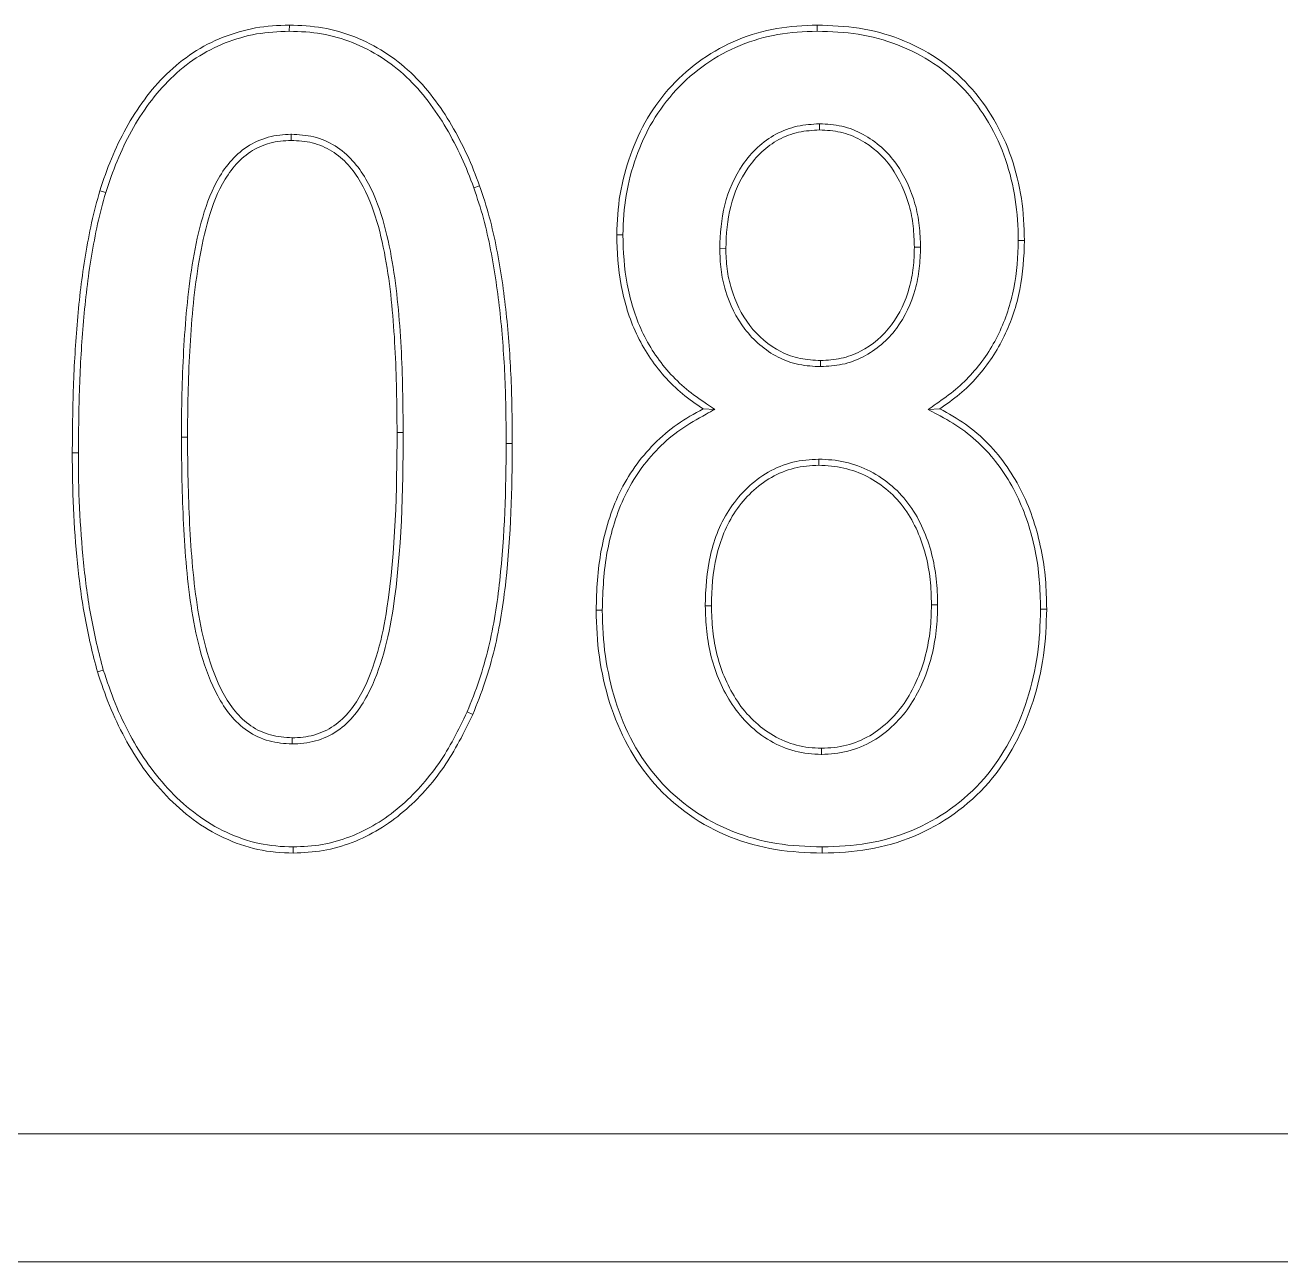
# Model space of a CAD drawing. Header units: millimetres. Extents: x 13 to 608, y 13 to 467.
# Drawn here: x 302.43 to 306.925, y 234.53 to 238.955 of the extents above; entities that cross this region are included whole.
import ezdxf

# ---------------------------------------------------------------- set-up
doc = ezdxf.new("R2010")
doc.units = ezdxf.units.MM
doc.header["$LTSCALE"] = 2.222222
doc.layers.add('Visible (ANSI)', color=7, linetype='Continuous', lineweight=9)
doc.layers.add('Visible Narrow (ANSI)', color=7, linetype='Continuous', lineweight=9)

msp = doc.modelspace()

# ---------------------------------------------------------------- linework, layer by layer
at = {"layer": 'Visible (ANSI)'}
for p, q in [((303.376, 238.9333), (303.3761, 238.9552)), ((305.2652, 238.9333), (305.2652, 238.9552)), ((303.3826, 238.5646), (303.3825, 238.5427)), ((305.2738, 238.6021), (305.274, 238.5802)), ((302.7191, 238.3564), (302.6982, 238.3628)), ((304.0364, 238.373), (304.057, 238.3804)), ((304.5699, 238.2051), (304.548, 238.2052)), ((305.6351, 238.1606), (305.6132, 238.1606)), ((305.9851, 238.1847), (306.007, 238.1847)), ((304.9163, 238.1566), (304.9382, 238.1565)), ((305.2775, 237.7333), (305.2775, 237.7552)), ((304.8983, 237.5805), (304.8568, 237.5823)), ((305.6623, 237.5798), (305.704, 237.5823)), ((305.2709, 237.4021), (305.271, 237.3802)), ((304.496, 236.8617), (304.4741, 236.8616)), ((304.8648, 236.8779), (304.8866, 236.878)), ((305.696, 236.8816), (305.6741, 236.8815)), ((306.0648, 236.8658), (306.0866, 236.8657)), ((302.7103, 236.6476), (302.6894, 236.6413)), ((304.0123, 236.4978), (304.0324, 236.489)), ((303.3857, 236.3833), (303.3861, 236.4052)), ((305.2804, 236.3458), (305.2804, 236.3677)), ((303.39, 236.0146), (303.3902, 235.9927)), ((305.2833, 236.0146), (305.2833, 235.9927)), ((295.4366, 234.5302), (319.4366, 234.5302))]:
    msp.add_line(p, q, dxfattribs=at)
for points, knots in [([(302.6982, 238.3628), (302.7108, 238.4012), (302.7238, 238.4396), (302.7547, 238.5144), (302.7723, 238.5509), (302.811, 238.6219), (302.833, 238.656), (302.8813, 238.7209), (302.9075, 238.752), (302.9659, 238.808), (302.9973, 238.8338), (303.0651, 238.878), (303.101, 238.8971), (303.1765, 238.9264), (303.2154, 238.938), (303.2952, 238.952), (303.3356, 238.9543), (303.3761, 238.9552)], [0, 0, 0, 0, 0.0001199974, 0.0001199974, 0.0002399947, 0.0002399947, 0.0003599921, 0.0003599921, 0.0004799895, 0.0004799895, 0.0005999869, 0.0005999869, 0.0007199842, 0.0007199842, 0.0008399816, 0.0008399816, 0.000959979, 0.000959979, 0.000959979, 0.000959979]), ([(302.7191, 238.3564), (302.7317, 238.3947), (302.7444, 238.4321), (302.7746, 238.5052), (302.7919, 238.5412), (302.8298, 238.6107), (302.8511, 238.6437), (302.8983, 238.7071), (302.9236, 238.7371), (302.9801, 238.7912), (303.0104, 238.8162), (303.0759, 238.8589), (303.1101, 238.8772), (303.1832, 238.9056), (303.2205, 238.9167), (303.2975, 238.9302), (303.3358, 238.9324), (303.376, 238.9333)], [0, 0, 0, 0, 0.0001162604, 0.0001162604, 0.0002329518, 0.0002329518, 0.0003496432, 0.0003496432, 0.0004663345, 0.0004663345, 0.0005830259, 0.0005830259, 0.0006997173, 0.0006997173, 0.0008164087, 0.0008164087, 0.0009325484, 0.0009325484, 0.0009325484, 0.0009325484]), ([(303.376, 238.9333), (303.4158, 238.9321), (303.4539, 238.9304), (303.5292, 238.9174), (303.5662, 238.9065), (303.6742, 238.8648), (303.7394, 238.8223), (303.8515, 238.7164), (303.8983, 238.6534), (303.9575, 238.5523), (303.9758, 238.5174), (304.0085, 238.4466), (304.0223, 238.4103), (304.0364, 238.373)], [0, 0, 0, 0, 0.0001147927, 0.0001147927, 0.0002301389, 0.0002301389, 0.0004608314, 0.0004608314, 0.0006915239, 0.0006915239, 0.0008068701, 0.0008068701, 0.0009218341, 0.0009218341, 0.0009218341, 0.0009218341]), ([(303.3761, 238.9552), (303.4159, 238.954), (303.4559, 238.9522), (303.5345, 238.9387), (303.5729, 238.9274), (303.6845, 238.8842), (303.7525, 238.84), (303.8684, 238.7305), (303.9164, 238.6658), (303.9768, 238.5626), (303.9953, 238.5273), (304.0287, 238.4549), (304.0429, 238.4177), (304.057, 238.3804)], [0, 0, 0, 0, 0.0001184846, 0.0001184846, 0.0002369691, 0.0002369691, 0.0004739382, 0.0004739382, 0.0007109073, 0.0007109073, 0.0008293919, 0.0008293919, 0.0009478765, 0.0009478765, 0.0009478765, 0.0009478765]), ([(304.548, 238.2052), (304.5495, 238.2536), (304.5517, 238.3021), (304.568, 238.3975), (304.5804, 238.4446), (304.6131, 238.5357), (304.6333, 238.58), (304.6822, 238.6636), (304.7115, 238.7025), (304.8103, 238.8092), (304.8916, 238.8658), (305.026, 238.9211), (305.0728, 238.9347), (305.1683, 238.9516), (305.2168, 238.9536), (305.2652, 238.9552)], [0, 0, 0, 0, 0.000143966, 0.000143966, 0.000287932, 0.000287932, 0.000431898, 0.000431898, 0.000575864, 0.000575864, 0.000863796, 0.000863796, 0.001007762, 0.001007762, 0.001151728, 0.001151728, 0.001151728, 0.001151728]), ([(304.5699, 238.2051), (304.5713, 238.2535), (304.5735, 238.2999), (304.5893, 238.3925), (304.6015, 238.4384), (304.6332, 238.5271), (304.653, 238.5703), (304.7003, 238.6513), (304.7286, 238.6887), (304.8244, 238.7922), (304.9029, 238.8468), (305.0329, 238.9003), (305.0782, 238.9135), (305.1703, 238.9297), (305.2168, 238.9317), (305.2652, 238.9333)], [0, 0, 0, 0, 0.000139202, 0.000139202, 0.000278968, 0.000278968, 0.000418734, 0.000418734, 0.0005585, 0.0005585, 0.000838032, 0.000838032, 0.000977798, 0.000977798, 0.001116912, 0.001116912, 0.001116912, 0.001116912]), ([(305.2652, 238.9552), (305.3153, 238.9537), (305.3656, 238.9519), (305.4649, 238.9364), (305.5135, 238.9229), (305.6543, 238.8693), (305.7406, 238.8127), (305.8761, 238.6643), (305.9277, 238.5759), (305.9764, 238.4333), (305.9882, 238.3843), (306.0035, 238.2851), (306.0058, 238.2348), (306.007, 238.1847)], [0, 0, 0, 0, 0.000149133, 0.000149133, 0.000298266, 0.000298266, 0.000596533, 0.000596533, 0.000894799, 0.000894799, 0.001043932, 0.001043932, 0.001193065, 0.001193065, 0.001193065, 0.001193065]), ([(305.2652, 238.9333), (305.3151, 238.9318), (305.3641, 238.93), (305.4599, 238.915), (305.5072, 238.9019), (305.6436, 238.8499), (305.7265, 238.7956), (305.8578, 238.6519), (305.9079, 238.5662), (305.9552, 238.4276), (305.9667, 238.3798), (305.9816, 238.2832), (305.9839, 238.2347), (305.9851, 238.1847)], [0, 0, 0, 0, 0.000144168, 0.000144168, 0.000288991, 0.000288991, 0.000578636, 0.000578636, 0.000868282, 0.000868282, 0.001013104, 0.001013104, 0.001157391, 0.001157391, 0.001157391, 0.001157391]), ([(303.3826, 238.5646), (303.3823, 238.5646), (303.3819, 238.5645), (303.3816, 238.5645), (303.3563, 238.5634), (303.3275, 238.5614), (303.2739, 238.5463), (303.2481, 238.5353), (303.1777, 238.4887), (303.1432, 238.4445), (303.0915, 238.3505), (303.0744, 238.3001), (303.0467, 238.1993), (303.037, 238.1483), (303.0119, 237.9952), (303.0036, 237.8923), (302.9921, 237.687), (302.9901, 237.5841), (302.9898, 237.4816), (302.9898, 237.4816), (302.9898, 237.4815), (302.9898, 237.4815)], [0, 0, 0, 0, 0.000001054, 0.000001054, 0.000001054, 0.000079696, 0.000079696, 0.000158338, 0.000158338, 0.000315622, 0.000315622, 0.000472906, 0.000472906, 0.00063019, 0.00063019, 0.000944757, 0.000944757, 0.001259325, 0.001259325, 0.001259325, 0.00125945, 0.00125945, 0.00125945, 0.00125945]), ([(303.7835, 237.4974), (303.7835, 237.4975), (303.7835, 237.4975), (303.7835, 237.4976), (303.7827, 237.599), (303.7816, 237.7011), (303.7703, 237.905), (303.7616, 238.0069), (303.7358, 238.159), (303.7251, 238.2095), (303.6955, 238.3093), (303.6764, 238.3584), (303.6231, 238.4505), (303.5866, 238.494), (303.5161, 238.5373), (303.4905, 238.5485), (303.4363, 238.562), (303.4089, 238.5633), (303.3836, 238.5645), (303.3833, 238.5645), (303.3829, 238.5646), (303.3826, 238.5646)], [0, 0, 0, 0, 0.000000127, 0.000000127, 0.000000127, 0.000312026, 0.000312026, 0.000623925, 0.000623925, 0.000779875, 0.000779875, 0.000935824, 0.000935824, 0.001091774, 0.001091774, 0.001169749, 0.001169749, 0.001247724, 0.001247724, 0.001247724, 0.001248768, 0.001248768, 0.001248768, 0.001248768]), ([(305.2738, 238.6021), (305.2734, 238.6021), (305.2731, 238.602), (305.2727, 238.602), (305.2475, 238.6006), (305.2209, 238.5991), (305.1674, 238.5874), (305.1417, 238.5775), (305.0697, 238.5392), (305.0299, 238.5001), (304.969, 238.4128), (304.9476, 238.3631), (304.9214, 238.2609), (304.9182, 238.2075), (304.9164, 238.1573), (304.9163, 238.1571), (304.9163, 238.1568), (304.9163, 238.1566)], [0, 0, 0, 0, 0.0000011455, 0.0000011455, 0.0000011455, 0.0000800242, 0.0000800242, 0.0001589029, 0.0001589029, 0.0003166602, 0.0003166602, 0.0004744175, 0.0004744175, 0.0006321749, 0.0006321749, 0.0006321749, 0.0006329765, 0.0006329765, 0.0006329765, 0.0006329765]), ([(305.274, 238.5802), (305.2487, 238.5787), (305.2234, 238.5773), (305.1742, 238.5665), (305.1503, 238.5574), (305.0833, 238.5217), (305.0463, 238.4853), (304.9885, 238.4025), (304.9682, 238.3555), (304.9431, 238.2576), (304.94, 238.2069), (304.9382, 238.1565)], [0, 0, 0, 0, 0.0000746626, 0.0000746626, 0.0001493251, 0.0001493251, 0.0002986503, 0.0002986503, 0.0004479754, 0.0004479754, 0.0005973006, 0.0005973006, 0.0005973006, 0.0005973006]), ([(305.6351, 238.1606), (305.6351, 238.1609), (305.6351, 238.1612), (305.6351, 238.1614), (305.6342, 238.1864), (305.6333, 238.2123), (305.6274, 238.2643), (305.6223, 238.2904), (305.6008, 238.3662), (305.5793, 238.4144), (305.5178, 238.5021), (305.4766, 238.5386), (305.4057, 238.577), (305.3802, 238.5872), (305.3271, 238.5994), (305.2998, 238.6009), (305.2749, 238.602), (305.2745, 238.602), (305.2742, 238.6021), (305.2738, 238.6021)], [0, 0, 0, 0, 0.0000007893, 0.0000007893, 0.0000007893, 0.0000795243, 0.0000795243, 0.0001582593, 0.0001582593, 0.0003157294, 0.0003157294, 0.0004731994, 0.0004731994, 0.0005519344, 0.0005519344, 0.0006306694, 0.0006306694, 0.0006306694, 0.0006318277, 0.0006318277, 0.0006318277, 0.0006318277]), ([(305.6132, 238.1606), (305.6123, 238.1857), (305.6114, 238.2109), (305.6058, 238.2608), (305.601, 238.2855), (305.5803, 238.358), (305.5595, 238.4045), (305.5018, 238.4868), (305.4631, 238.521), (305.3968, 238.557), (305.3733, 238.5664), (305.3242, 238.5776), (305.299, 238.5791), (305.274, 238.5802)], [0, 0, 0, 0, 0.0000742974, 0.0000742974, 0.0001485949, 0.0001485949, 0.0002971897, 0.0002971897, 0.0004457846, 0.0004457846, 0.000520082, 0.000520082, 0.0005943795, 0.0005943795, 0.0005943795, 0.0005943795]), ([(303.3825, 238.5427), (303.3569, 238.5416), (303.3313, 238.5397), (303.2819, 238.5259), (303.258, 238.5157), (303.194, 238.4733), (303.1612, 238.4318), (303.1118, 238.3421), (303.0952, 238.2933), (303.0681, 238.1946), (303.0585, 238.1442), (303.0337, 237.9927), (303.0254, 237.8906), (303.0139, 237.6862), (303.012, 237.5839), (303.0116, 237.4815)], [0, 0, 0, 0, 0.000076298, 0.000076298, 0.000152597, 0.000152597, 0.000305193, 0.000305193, 0.00045779, 0.00045779, 0.000610386, 0.000610386, 0.000915579, 0.000915579, 0.001220772, 0.001220772, 0.001220772, 0.001220772]), ([(303.7616, 237.4974), (303.7608, 237.5989), (303.7597, 237.7005), (303.7485, 237.9032), (303.7398, 238.0046), (303.7144, 238.1547), (303.7038, 238.2045), (303.6749, 238.3018), (303.6562, 238.3495), (303.6053, 238.4375), (303.5716, 238.4775), (303.5065, 238.5176), (303.4828, 238.5279), (303.4335, 238.5401), (303.408, 238.5414), (303.3825, 238.5427)], [0, 0, 0, 0, 0.000303692, 0.000303692, 0.000607384, 0.000607384, 0.00075923, 0.00075923, 0.000911077, 0.000911077, 0.001062923, 0.001062923, 0.001138846, 0.001138846, 0.001214769, 0.001214769, 0.001214769, 0.001214769]), ([(302.5991, 237.4247), (302.5999, 237.5036), (302.6006, 237.5824), (302.606, 237.7401), (302.6109, 237.8188), (302.6245, 237.9759), (302.6331, 238.0544), (302.653, 238.171), (302.66, 238.2098), (302.6767, 238.2869), (302.6874, 238.3249), (302.6982, 238.3628)], [0, 0, 0, 0, 0.0002366504, 0.0002366504, 0.0004733008, 0.0004733008, 0.0007099513, 0.0007099513, 0.0008282765, 0.0008282765, 0.0009466017, 0.0009466017, 0.0009466017, 0.0009466017]), ([(302.621, 237.4247), (302.6217, 237.5035), (302.6225, 237.5821), (302.6278, 237.739), (302.6327, 237.8173), (302.6463, 237.9737), (302.6548, 238.0513), (302.6745, 238.167), (302.6815, 238.2058), (302.6979, 238.2815), (302.7083, 238.3184), (302.7191, 238.3564)], [0, 0, 0, 0, 0.0002350301, 0.0002350301, 0.0004702089, 0.0004702089, 0.0007053877, 0.0007053877, 0.0008229771, 0.0008229771, 0.000940122, 0.000940122, 0.000940122, 0.000940122]), ([(304.0364, 238.373), (304.0487, 238.3362), (304.0607, 238.3001), (304.0807, 238.2263), (304.0891, 238.1888), (304.1114, 238.0754), (304.1223, 237.9989), (304.1386, 237.8451), (304.1443, 237.7679), (304.151, 237.6133), (304.1517, 237.5359), (304.1523, 237.4581)], [0, 0, 0, 0, 0.0001152456, 0.0001152456, 0.0002308838, 0.0002308838, 0.0004621602, 0.0004621602, 0.0006934366, 0.0006934366, 0.0009245853, 0.0009245853, 0.0009245853, 0.0009245853]), ([(304.057, 238.3804), (304.0694, 238.3435), (304.0816, 238.3065), (304.1019, 238.2314), (304.1105, 238.1934), (304.133, 238.0788), (304.144, 238.0017), (304.1604, 237.8469), (304.1661, 237.7693), (304.1729, 237.6138), (304.1736, 237.5359), (304.1741, 237.4581)], [0, 0, 0, 0, 0.00011651, 0.00011651, 0.00023302, 0.00023302, 0.0004660399, 0.0004660399, 0.0006990599, 0.0006990599, 0.0009320799, 0.0009320799, 0.0009320799, 0.0009320799]), ([(304.8568, 237.5823), (304.8317, 237.5994), (304.8066, 237.6165), (304.7598, 237.6551), (304.7381, 237.6766), (304.6776, 237.7447), (304.6441, 237.7959), (304.5927, 237.9059), (304.5751, 237.9645), (304.5524, 238.0838), (304.5494, 238.1445), (304.548, 238.2052)], [0, 0, 0, 0, 0.0000901751, 0.0000901751, 0.0001803502, 0.0001803502, 0.0003607004, 0.0003607004, 0.0005410506, 0.0005410506, 0.0007214008, 0.0007214008, 0.0007214008, 0.0007214008]), ([(304.8983, 237.5805), (304.8886, 237.5871), (304.8788, 237.5938), (304.8691, 237.6004), (304.844, 237.6175), (304.8195, 237.6342), (304.7748, 237.6711), (304.7539, 237.6918), (304.6953, 237.7578), (304.6631, 237.807), (304.6133, 237.9134), (304.5963, 237.97), (304.5742, 238.0862), (304.5713, 238.1445), (304.5699, 238.2051)], [0, 0, 0, 0, 0.0000340638, 0.0000340638, 0.0000340638, 0.0001218991, 0.0001218991, 0.0002097344, 0.0002097344, 0.0003854051, 0.0003854051, 0.0005610758, 0.0005610758, 0.0007361796, 0.0007361796, 0.0007361796, 0.0007361796]), ([(305.2775, 237.7333), (305.2779, 237.7333), (305.2783, 237.7333), (305.2787, 237.7333), (305.3032, 237.7347), (305.3291, 237.736), (305.3813, 237.7472), (305.4064, 237.7568), (305.4765, 237.7929), (305.5175, 237.8278), (305.5799, 237.9119), (305.6016, 237.9594), (305.6228, 238.0338), (305.6278, 238.0593), (305.6334, 238.1102), (305.6342, 238.1353), (305.6351, 238.1599), (305.6351, 238.1601), (305.6351, 238.1604), (305.6351, 238.1606)], [0, 0, 0, 0, 0.000001197, 0.000001197, 0.000001197, 0.0000781301, 0.0000781301, 0.0001550632, 0.0001550632, 0.0003089294, 0.0003089294, 0.0004627956, 0.0004627956, 0.0005397287, 0.0005397287, 0.0006166618, 0.0006166618, 0.0006166618, 0.0006174479, 0.0006174479, 0.0006174479, 0.0006174479]), ([(305.2775, 237.7552), (305.3021, 237.7565), (305.3267, 237.7579), (305.3746, 237.7682), (305.3979, 237.777), (305.4635, 237.8108), (305.5019, 237.8434), (305.5603, 237.9223), (305.5812, 237.9677), (305.6014, 238.0386), (305.6062, 238.0628), (305.6115, 238.1115), (305.6124, 238.1361), (305.6132, 238.1606)], [0, 0, 0, 0, 0.0000726991, 0.0000726991, 0.0001453983, 0.0001453983, 0.0002907966, 0.0002907966, 0.0004361949, 0.0004361949, 0.000508894, 0.000508894, 0.0005815932, 0.0005815932, 0.0005815932, 0.0005815932]), ([(305.9851, 238.1847), (305.9835, 238.1262), (305.9804, 238.0696), (305.9576, 237.958), (305.9397, 237.9034), (305.8907, 237.801), (305.859, 237.7534), (305.8025, 237.6896), (305.7823, 237.6697), (305.7391, 237.6337), (305.7155, 237.6171), (305.6915, 237.6002), (305.6817, 237.5934), (305.672, 237.5866), (305.6623, 237.5798)], [0, 0, 0, 0, 0.0001690722, 0.0001690722, 0.0003386805, 0.0003386805, 0.0005082889, 0.0005082889, 0.000593093, 0.000593093, 0.0006778972, 0.0006778972, 0.0006778972, 0.0007121951, 0.0007121951, 0.0007121951, 0.0007121951]), ([(306.007, 238.1847), (306.0054, 238.126), (306.0022, 238.0671), (305.9787, 237.952), (305.9603, 237.8957), (305.9095, 237.7897), (305.8767, 237.7404), (305.8183, 237.6744), (305.7972, 237.6537), (305.7522, 237.6161), (305.7281, 237.5992), (305.704, 237.5823)], [0, 0, 0, 0, 0.0001745032, 0.0001745032, 0.0003490064, 0.0003490064, 0.0005235096, 0.0005235096, 0.0006107612, 0.0006107612, 0.0006980128, 0.0006980128, 0.0006980128, 0.0006980128]), ([(304.9163, 238.1566), (304.9163, 238.1563), (304.9163, 238.1561), (304.9164, 238.1558), (304.9172, 238.1313), (304.918, 238.1061), (304.9242, 238.0551), (304.9298, 238.0297), (304.9522, 237.9562), (304.9748, 237.9086), (305.0383, 237.8266), (305.0784, 237.7912), (305.1489, 237.7556), (305.174, 237.7464), (305.2261, 237.7358), (305.2519, 237.7346), (305.2764, 237.7333), (305.2768, 237.7333), (305.2771, 237.7333), (305.2775, 237.7333)], [0, 0, 0, 0, 0.0000007967, 0.0000007967, 0.0000007967, 0.0000773734, 0.0000773734, 0.0001539501, 0.0001539501, 0.0003071034, 0.0003071034, 0.0004602568, 0.0004602568, 0.0005368334, 0.0005368334, 0.0006134101, 0.0006134101, 0.0006134101, 0.0006146057, 0.0006146057, 0.0006146057, 0.0006146057]), ([(304.9382, 238.1565), (304.939, 238.132), (304.9399, 238.1075), (304.9458, 238.059), (304.9511, 238.035), (304.9725, 237.9646), (304.9938, 237.9198), (305.0538, 237.8422), (305.0915, 237.8091), (305.1572, 237.7759), (305.1805, 237.7674), (305.2284, 237.7576), (305.2529, 237.7564), (305.2775, 237.7552)], [0, 0, 0, 0, 0.0000726035, 0.0000726035, 0.0001452069, 0.0001452069, 0.0002904138, 0.0002904138, 0.0004356208, 0.0004356208, 0.0005082242, 0.0005082242, 0.0005808277, 0.0005808277, 0.0005808277, 0.0005808277]), ([(304.4741, 236.8616), (304.4758, 236.9335), (304.4791, 237.0056), (304.506, 237.1471), (304.5269, 237.2166), (304.5891, 237.3464), (304.6312, 237.4059), (304.7075, 237.4824), (304.735, 237.506), (304.7939, 237.5472), (304.8253, 237.5648), (304.8568, 237.5823)], [0, 0, 0, 0, 0.0002133055, 0.0002133055, 0.000426611, 0.000426611, 0.0006399165, 0.0006399165, 0.0007465693, 0.0007465693, 0.000853222, 0.000853222, 0.000853222, 0.000853222]), ([(304.496, 236.8617), (304.4977, 236.9335), (304.501, 237.0033), (304.5272, 237.1414), (304.5476, 237.2092), (304.6078, 237.3348), (304.6484, 237.3922), (304.7221, 237.4662), (304.7487, 237.4889), (304.8053, 237.5284), (304.836, 237.5456), (304.8674, 237.5632), (304.8777, 237.569), (304.888, 237.5747), (304.8983, 237.5805)], [0, 0, 0, 0, 0.0002073599, 0.0002073599, 0.0004152394, 0.0004152394, 0.0006231189, 0.0006231189, 0.0007270586, 0.0007270586, 0.0008309984, 0.0008309984, 0.0008309984, 0.0008649775, 0.0008649775, 0.0008649775, 0.0008649775]), ([(305.6623, 237.5798), (305.6728, 237.5742), (305.6833, 237.5686), (305.6938, 237.563), (305.7256, 237.5461), (305.7552, 237.5297), (305.811, 237.4893), (305.8374, 237.4667), (305.9093, 237.3926), (305.9491, 237.3348), (306.0102, 237.21), (306.031, 237.1431), (306.0524, 237.0402), (306.0573, 237.0059), (306.063, 236.9364), (306.0639, 236.9013), (306.0648, 236.8658)], [0, 0, 0, 0, 0.0000342477, 0.0000342477, 0.0000342477, 0.0001379347, 0.0001379347, 0.0002416218, 0.0002416218, 0.000448996, 0.000448996, 0.0006563702, 0.0006563702, 0.0007600572, 0.0007600572, 0.0008632004, 0.0008632004, 0.0008632004, 0.0008632004]), ([(305.704, 237.5823), (305.7356, 237.5655), (305.767, 237.5482), (305.8249, 237.5063), (305.8522, 237.4829), (305.9269, 237.4059), (305.9679, 237.3462), (306.0308, 237.2178), (306.0521, 237.149), (306.0739, 237.0439), (306.0791, 237.0085), (306.0849, 236.9372), (306.0858, 236.9015), (306.0866, 236.8657)], [0, 0, 0, 0, 0.000106285, 0.000106285, 0.0002125699, 0.0002125699, 0.0004251399, 0.0004251399, 0.0006377098, 0.0006377098, 0.0007439948, 0.0007439948, 0.0008502798, 0.0008502798, 0.0008502798, 0.0008502798]), ([(303.3857, 236.3833), (303.386, 236.3833), (303.3863, 236.3833), (303.3866, 236.3833), (303.413, 236.3839), (303.4426, 236.3864), (303.4974, 236.4021), (303.5237, 236.4139), (303.5954, 236.4627), (303.6293, 236.509), (303.6812, 236.6057), (303.6992, 236.6569), (303.7286, 236.76), (303.7393, 236.8127), (303.7788, 237.0759), (303.7829, 237.2866), (303.7835, 237.4973), (303.7835, 237.4973), (303.7835, 237.4974), (303.7835, 237.4974)], [0, 0, 0, 0, 0.000000951, 0.000000951, 0.000000951, 0.000081736, 0.000081736, 0.000162521, 0.000162521, 0.000324091, 0.000324091, 0.000485661, 0.000485661, 0.000647231, 0.000647231, 0.001293511, 0.001293511, 0.001293511, 0.001293637, 0.001293637, 0.001293637, 0.001293637]), ([(303.3861, 236.4052), (303.4123, 236.4058), (303.4387, 236.4081), (303.4893, 236.4225), (303.5135, 236.4334), (303.5787, 236.4778), (303.6111, 236.5213), (303.6608, 236.614), (303.6784, 236.6639), (303.7073, 236.765), (303.7177, 236.8166), (303.7567, 237.0764), (303.761, 237.2875), (303.7616, 237.4974)], [0, 0, 0, 0, 0.000078589, 0.000078589, 0.000157179, 0.000157179, 0.000314357, 0.000314357, 0.000471536, 0.000471536, 0.000628714, 0.000628714, 0.001257428, 0.001257428, 0.001257428, 0.001257428]), ([(302.9898, 237.4815), (302.9898, 237.4815), (302.9898, 237.4814), (302.9898, 237.4814), (302.9906, 237.3778), (302.992, 237.2737), (303.0027, 237.0659), (303.0108, 236.9618), (303.0358, 236.8064), (303.0464, 236.7548), (303.0757, 236.653), (303.0941, 236.6027), (303.1454, 236.5076), (303.1797, 236.4616), (303.2498, 236.4141), (303.2759, 236.4017), (303.3308, 236.3867), (303.359, 236.3849), (303.3847, 236.3833), (303.385, 236.3833), (303.3853, 236.3833), (303.3857, 236.3833)], [0, 0, 0, 0, 0.000000125, 0.000000125, 0.000000125, 0.000318463, 0.000318463, 0.000636801, 0.000636801, 0.00079597, 0.00079597, 0.000955139, 0.000955139, 0.001114309, 0.001114309, 0.001193893, 0.001193893, 0.001273478, 0.001273478, 0.001273478, 0.001274439, 0.001274439, 0.001274439, 0.001274439]), ([(303.0116, 237.4815), (303.0124, 237.378), (303.0138, 237.2744), (303.0245, 237.0674), (303.0326, 236.964), (303.0573, 236.8105), (303.0677, 236.7597), (303.0964, 236.6601), (303.1144, 236.6112), (303.1636, 236.5199), (303.1957, 236.4772), (303.2602, 236.4335), (303.2841, 236.4222), (303.3341, 236.4085), (303.3601, 236.4068), (303.3861, 236.4052)], [0, 0, 0, 0, 0.000310195, 0.000310195, 0.00062039, 0.00062039, 0.000775487, 0.000775487, 0.000930585, 0.000930585, 0.001085682, 0.001085682, 0.001163231, 0.001163231, 0.00124078, 0.00124078, 0.00124078, 0.00124078]), ([(304.1523, 237.4581), (304.1515, 237.2942), (304.1472, 237.1302), (304.1201, 236.8871), (304.1077, 236.8067), (304.0792, 236.6885), (304.0683, 236.6494), (304.0427, 236.573), (304.0277, 236.5358), (304.0123, 236.4978)], [0, 0, 0, 0, 0.0004893751, 0.0004893751, 0.0007341268, 0.0007341268, 0.0008565027, 0.0008565027, 0.000978243, 0.000978243, 0.000978243, 0.000978243]), ([(304.1741, 237.4581), (304.1733, 237.2938), (304.1691, 237.1291), (304.1418, 236.8841), (304.1293, 236.8027), (304.1003, 236.6828), (304.0892, 236.6431), (304.0632, 236.5652), (304.0478, 236.5271), (304.0324, 236.489)], [0, 0, 0, 0, 0.0004938458, 0.0004938458, 0.0007407687, 0.0007407687, 0.0008642301, 0.0008642301, 0.0009876916, 0.0009876916, 0.0009876916, 0.0009876916]), ([(302.6894, 236.6413), (302.6721, 236.705), (302.6568, 236.7691), (302.633, 236.8988), (302.6242, 236.9642), (302.6112, 237.0954), (302.6064, 237.1612), (302.6002, 237.2929), (302.5995, 237.3588), (302.5991, 237.4247)], [0, 0, 0, 0, 0.0001974988, 0.0001974988, 0.0003949977, 0.0003949977, 0.0005924965, 0.0005924965, 0.0007899954, 0.0007899954, 0.0007899954, 0.0007899954]), ([(302.7103, 236.6476), (302.6932, 236.7109), (302.6782, 236.7738), (302.6546, 236.9022), (302.646, 236.9668), (302.633, 237.0971), (302.6282, 237.1626), (302.622, 237.2934), (302.6213, 237.3588), (302.621, 237.4247)], [0, 0, 0, 0, 0.0001954727, 0.0001954727, 0.0003915436, 0.0003915436, 0.0005876145, 0.0005876145, 0.0007835372, 0.0007835372, 0.0007835372, 0.0007835372]), ([(305.2709, 237.4021), (305.2706, 237.4021), (305.2704, 237.402), (305.2701, 237.402), (305.2409, 237.4008), (305.2086, 237.3988), (305.1471, 237.3832), (305.1179, 237.3716), (305.0628, 237.3405), (305.0377, 237.3209), (304.9931, 237.2781), (304.9726, 237.2546), (304.9375, 237.2027), (304.9232, 237.1756), (304.8992, 237.118), (304.8906, 237.0891), (304.8691, 236.999), (304.8657, 236.938), (304.8648, 236.8784), (304.8648, 236.8782), (304.8648, 236.878), (304.8648, 236.8779)], [0, 0, 0, 0, 0.000000803, 0.000000803, 0.000000803, 0.0000926814, 0.0000926814, 0.0001845598, 0.0001845598, 0.0002764382, 0.0002764382, 0.0003683165, 0.0003683165, 0.0004601949, 0.0004601949, 0.0005520733, 0.0005520733, 0.0007358301, 0.0007358301, 0.0007358301, 0.0007363432, 0.0007363432, 0.0007363432, 0.0007363432]), ([(305.696, 236.8816), (305.696, 236.8817), (305.696, 236.8818), (305.696, 236.8819), (305.6955, 236.9118), (305.6948, 236.9429), (305.6877, 237.0047), (305.6821, 237.035), (305.659, 237.1255), (305.6337, 237.1837), (305.5606, 237.2871), (305.5113, 237.3299), (305.4262, 237.3736), (305.3963, 237.3842), (305.3345, 237.3992), (305.3013, 237.4012), (305.2716, 237.402), (305.2714, 237.4021), (305.2711, 237.4021), (305.2709, 237.4021)], [0, 0, 0, 0, 0.0000003868, 0.0000003868, 0.0000003868, 0.0000938135, 0.0000938135, 0.0001872402, 0.0001872402, 0.0003740936, 0.0003740936, 0.000560947, 0.000560947, 0.0006543737, 0.0006543737, 0.0007478004, 0.0007478004, 0.0007478004, 0.0007486055, 0.0007486055, 0.0007486055, 0.0007486055]), ([(305.271, 237.3802), (305.2416, 237.379), (305.2118, 237.377), (305.1546, 237.3625), (305.1268, 237.3516), (305.0754, 237.3225), (305.0519, 237.3042), (305.0093, 237.2633), (304.9897, 237.2409), (304.9567, 237.1919), (304.9428, 237.1656), (304.9201, 237.1111), (304.9115, 237.0827), (304.891, 236.9965), (304.8876, 236.9369), (304.8866, 236.878)], [0, 0, 0, 0, 0.0000880526, 0.0000880526, 0.0001761051, 0.0001761051, 0.0002641577, 0.0002641577, 0.0003522103, 0.0003522103, 0.0004402629, 0.0004402629, 0.0005283154, 0.0005283154, 0.0007044206, 0.0007044206, 0.0007044206, 0.0007044206]), ([(305.6741, 236.8815), (305.6736, 236.9115), (305.673, 236.9415), (305.6661, 237.0011), (305.6606, 237.0307), (305.6384, 237.1179), (305.6139, 237.1738), (305.5447, 237.2718), (305.4979, 237.3122), (305.4179, 237.3533), (305.3894, 237.3634), (305.3311, 237.3775), (305.3011, 237.3793), (305.271, 237.3802)], [0, 0, 0, 0, 0.0000892983, 0.0000892983, 0.0001785966, 0.0001785966, 0.0003571932, 0.0003571932, 0.0005357898, 0.0005357898, 0.0006250881, 0.0006250881, 0.0007143864, 0.0007143864, 0.0007143864, 0.0007143864]), ([(305.2833, 235.9927), (305.2275, 235.9944), (305.1716, 235.9965), (305.0614, 236.0147), (305.0072, 236.0295), (304.8514, 236.0911), (304.7573, 236.1568), (304.6088, 236.3236), (304.5558, 236.425), (304.5057, 236.5847), (304.4937, 236.6395), (304.4776, 236.75), (304.4756, 236.8058), (304.4741, 236.8616)], [0, 0, 0, 0, 0.000166305, 0.000166305, 0.00033261, 0.00033261, 0.00066522, 0.00066522, 0.00099783, 0.00099783, 0.001164135, 0.001164135, 0.00133044, 0.00133044, 0.00133044, 0.00133044]), ([(305.2833, 236.0146), (305.2276, 236.0163), (305.1734, 236.0183), (305.0665, 236.036), (305.0138, 236.0505), (304.8624, 236.1103), (304.7712, 236.1741), (304.6276, 236.3354), (304.5759, 236.4342), (304.527, 236.5899), (304.5152, 236.6438), (304.4994, 236.7517), (304.4975, 236.8058), (304.496, 236.8617)], [0, 0, 0, 0, 0.000161394, 0.000161394, 0.000323443, 0.000323443, 0.000647543, 0.000647543, 0.000971643, 0.000971643, 0.001133693, 0.001133693, 0.001295222, 0.001295222, 0.001295222, 0.001295222]), ([(304.8648, 236.8779), (304.8648, 236.8777), (304.8648, 236.8775), (304.8648, 236.8774), (304.8657, 236.8475), (304.8667, 236.8168), (304.8732, 236.7553), (304.8785, 236.7246), (304.9017, 236.6343), (304.9267, 236.5766), (304.9784, 236.4978), (304.9994, 236.4732), (305.0446, 236.43), (305.07, 236.4099), (305.1254, 236.3784), (305.1548, 236.3659), (305.2169, 236.3495), (305.2497, 236.3472), (305.2794, 236.3458), (305.2797, 236.3458), (305.2801, 236.3458), (305.2804, 236.3458)], [0, 0, 0, 0, 0.0000005186, 0.0000005186, 0.0000005186, 0.0000935477, 0.0000935477, 0.0001865768, 0.0001865768, 0.000372635, 0.000372635, 0.0004656641, 0.0004656641, 0.0005586932, 0.0005586932, 0.0006517223, 0.0006517223, 0.0007447515, 0.0007447515, 0.0007447515, 0.0007457826, 0.0007457826, 0.0007457826, 0.0007457826]), ([(304.8866, 236.878), (304.8876, 236.8481), (304.8885, 236.8181), (304.8948, 236.7585), (304.9, 236.7289), (304.9223, 236.6419), (304.9465, 236.5862), (304.9959, 236.511), (305.0154, 236.4881), (305.0588, 236.4467), (305.0825, 236.428), (305.1346, 236.3984), (305.1624, 236.3865), (305.2204, 236.3712), (305.2505, 236.369), (305.2804, 236.3677)], [0, 0, 0, 0, 0.0000889859, 0.0000889859, 0.0001779718, 0.0001779718, 0.0003559436, 0.0003559436, 0.0004449295, 0.0004449295, 0.0005339154, 0.0005339154, 0.0006229013, 0.0006229013, 0.0007118872, 0.0007118872, 0.0007118872, 0.0007118872]), ([(305.2804, 236.3458), (305.2807, 236.3458), (305.2811, 236.3458), (305.2814, 236.3458), (305.3112, 236.3472), (305.344, 236.3494), (305.4066, 236.3654), (305.4364, 236.3779), (305.492, 236.41), (305.5173, 236.4303), (305.5625, 236.4739), (305.5836, 236.4989), (305.6177, 236.5522), (305.6321, 236.5796), (305.6571, 236.637), (305.6672, 236.667), (305.6821, 236.7276), (305.6877, 236.7579), (305.6949, 236.8199), (305.6955, 236.8512), (305.696, 236.8812), (305.696, 236.8813), (305.696, 236.8814), (305.696, 236.8816)], [0, 0, 0, 0, 0.0000010307, 0.0000010307, 0.0000010307, 0.0000945527, 0.0000945527, 0.0001880748, 0.0001880748, 0.0002815968, 0.0002815968, 0.0003751188, 0.0003751188, 0.0004686408, 0.0004686408, 0.0005621628, 0.0005621628, 0.0006556849, 0.0006556849, 0.0007492069, 0.0007492069, 0.0007492069, 0.0007495925, 0.0007495925, 0.0007495925, 0.0007495925]), ([(305.2804, 236.3677), (305.3105, 236.369), (305.3407, 236.3711), (305.3991, 236.3861), (305.4272, 236.3978), (305.4794, 236.428), (305.503, 236.4469), (305.5465, 236.4888), (305.566, 236.5119), (305.5984, 236.5627), (305.6125, 236.5894), (305.6366, 236.6447), (305.6462, 236.6733), (305.6606, 236.7318), (305.6661, 236.7615), (305.673, 236.8213), (305.6737, 236.8514), (305.6741, 236.8815)], [0, 0, 0, 0, 0.0000896467, 0.0000896467, 0.0001792934, 0.0001792934, 0.0002689401, 0.0002689401, 0.0003585868, 0.0003585868, 0.0004482335, 0.0004482335, 0.0005378803, 0.0005378803, 0.000627527, 0.000627527, 0.0007171737, 0.0007171737, 0.0007171737, 0.0007171737]), ([(306.0648, 236.8658), (306.0633, 236.8101), (306.0613, 236.756), (306.046, 236.6485), (306.0337, 236.5951), (305.984, 236.4396), (305.9333, 236.3416), (305.7915, 236.178), (305.7015, 236.1141), (305.5515, 236.0523), (305.4991, 236.0372), (305.3928, 236.0186), (305.3389, 236.0163), (305.2833, 236.0146)], [0, 0, 0, 0, 0.000160475, 0.000160475, 0.000321491, 0.000321491, 0.000643522, 0.000643522, 0.000965553, 0.000965553, 0.001126568, 0.001126568, 0.00128693, 0.00128693, 0.00128693, 0.00128693]), ([(306.0866, 236.8657), (306.0851, 236.8101), (306.0832, 236.7544), (306.0675, 236.6441), (306.055, 236.5897), (306.0041, 236.4306), (305.9519, 236.3297), (305.806, 236.1613), (305.7128, 236.0951), (305.5583, 236.0315), (305.5045, 236.0159), (305.3947, 235.9967), (305.339, 235.9945), (305.2833, 235.9927)], [0, 0, 0, 0, 0.000165092, 0.000165092, 0.000330184, 0.000330184, 0.000660367, 0.000660367, 0.000990551, 0.000990551, 0.001155643, 0.001155643, 0.001320735, 0.001320735, 0.001320735, 0.001320735]), ([(303.3902, 235.9927), (303.3475, 235.9941), (303.3047, 235.9968), (303.2212, 236.0149), (303.1808, 236.0296), (303.0644, 236.083), (302.9955, 236.136), (302.8769, 236.259), (302.8274, 236.3296), (302.7669, 236.4425), (302.7486, 236.4812), (302.7164, 236.5603), (302.7028, 236.6008), (302.6894, 236.6413)], [0, 0, 0, 0, 0.000126987, 0.000126987, 0.000253974, 0.000253974, 0.000507949, 0.000507949, 0.000761923, 0.000761923, 0.00088891, 0.00088891, 0.001015898, 0.001015898, 0.001015898, 0.001015898]), ([(303.39, 236.0146), (303.3477, 236.016), (303.3073, 236.0186), (303.2276, 236.0359), (303.1887, 236.05), (303.076, 236.1018), (303.0096, 236.1528), (302.8942, 236.2726), (302.8459, 236.3414), (302.7865, 236.4521), (302.7685, 236.4901), (302.7371, 236.5676), (302.7237, 236.6072), (302.7103, 236.6476)], [0, 0, 0, 0, 0.0001228489, 0.0001228489, 0.0002465564, 0.0002465564, 0.0004939714, 0.0004939714, 0.0007413864, 0.0007413864, 0.0008650939, 0.0008650939, 0.000988219, 0.000988219, 0.000988219, 0.000988219]), ([(304.0123, 236.4978), (303.9816, 236.4332), (303.9504, 236.3706), (303.8706, 236.2557), (303.8238, 236.2029), (303.7175, 236.113), (303.6576, 236.0762), (303.5608, 236.0389), (303.5274, 236.0294), (303.4602, 236.018), (303.4257, 236.0163), (303.39, 236.0146)], [0, 0, 0, 0, 0.0002062675, 0.0002062675, 0.0004131508, 0.0004131508, 0.0006200341, 0.0006200341, 0.0007234758, 0.0007234758, 0.0008260645, 0.0008260645, 0.0008260645, 0.0008260645]), ([(304.0324, 236.489), (304.0016, 236.4242), (303.9694, 236.3597), (303.8876, 236.2418), (303.8396, 236.1876), (303.73, 236.0949), (303.668, 236.0567), (303.5674, 236.018), (303.5327, 236.0081), (303.462, 235.9961), (303.4261, 235.9944), (303.3902, 235.9927)], [0, 0, 0, 0, 0.0002127015, 0.0002127015, 0.000425403, 0.000425403, 0.0006381045, 0.0006381045, 0.0007444552, 0.0007444552, 0.000850806, 0.000850806, 0.000850806, 0.000850806])]:
    msp.add_open_spline(points, degree=3, knots=knots, dxfattribs=at)
at = {"layer": 'Visible Narrow (ANSI)'}
for p, q in [((303.7835, 237.4974), (303.7616, 237.4974)), ((302.9898, 237.4815), (303.0116, 237.4815)), ((304.1523, 237.4581), (304.1741, 237.4581)), ((302.621, 237.4247), (302.5991, 237.4247)), ((295.4366, 234.9884), (319.4366, 234.9884))]:
    msp.add_line(p, q, dxfattribs=at)

doc.saveas('drawing.dxf')
